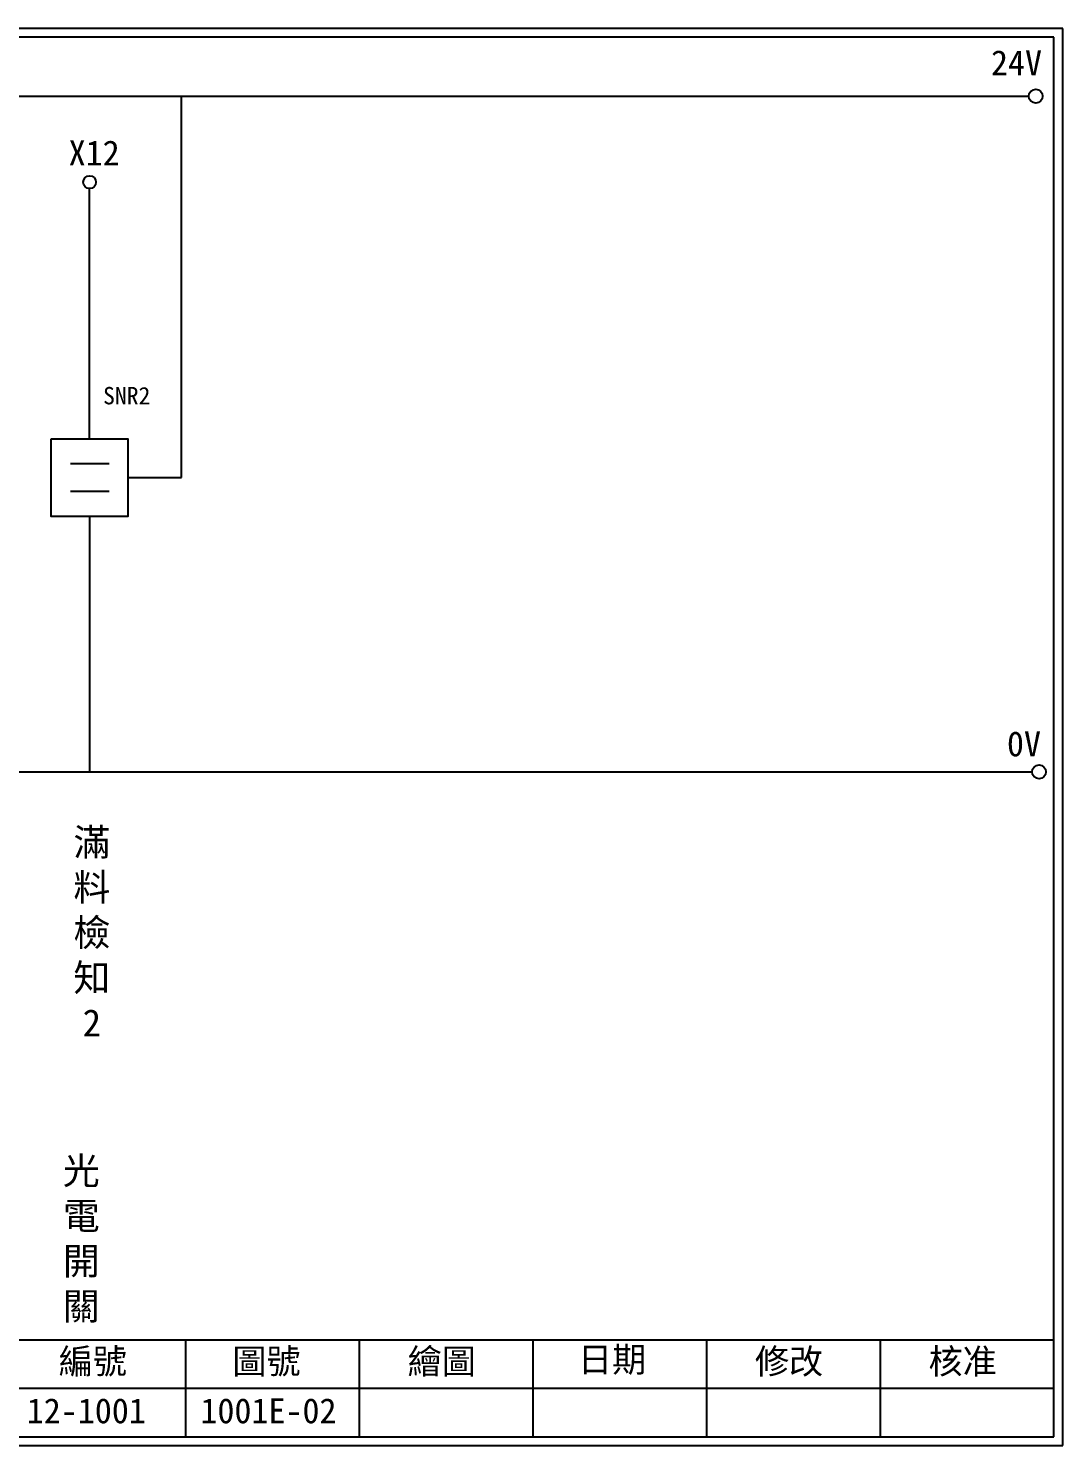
# Model space of a CAD drawing. Extents: x 325 to 612, y 3 to 207.
# Drawn here: x 463.4 to 612.3, y 3 to 207 of the extents above; entities that cross this region are included whole.
import ezdxf

# ---------------------------------------------------------------- set-up
doc = ezdxf.new("R2010")
doc.units = 0
doc.layers.get('0').update_dxf_attribs({"linetype": 'CONTINUOUS'})
doc.layers.add('圖框層', color=7, linetype='CONTINUOUS')
doc.layers.add('標尺寸層', color=3, linetype='CONTINUOUS')
doc.styles.add('CNS', font='romanc.shx', dxfattribs={"bigfont": 'chineset.shx'})
doc.styles.add('STSL', font='KAIU.TTF')

msp = doc.modelspace()

# ---------------------------------------------------------------- linework, layer by layer
for p, q in [((485.44, 142.31), (485.44, 197.22)), ((472.22, 147.89), (472.22, 183.91)), ((477.73, 142.31), (485.44, 142.31)), ((472.22, 136.73), (472.22, 99.96))]:
    msp.add_line(p, q)
msp.add_lwpolyline([(466.71, 147.89), (477.73, 147.89), (477.73, 136.73), (466.71, 136.73)], close=True)
for centre in [(608.44, 197.22), (608.92, 99.96)]:
    msp.add_circle(centre, 1)
at = {"layer": '圖框層', "color": 7}
for p, q in [((612.32, 206.97), (325.32, 206.97)), ((612.32, 3), (612.32, 206.97)), ((611.07, 205.72), (326.57, 205.72)), ((611.07, 4.25), (611.07, 205.72)), ((326.57, 18.25), (611.07, 18.25)), ((486.07, 4.25), (486.07, 18.25)), ((511.07, 4.25), (511.07, 18.25)), ((536.07, 4.25), (536.07, 18.25)), ((561.07, 4.25), (561.07, 18.25)), ((586.07, 4.25), (586.07, 18.25)), ((461.07, 11.25), (611.07, 11.25)), ((326.57, 4.25), (611.07, 4.25)), ((325.32, 3), (612.32, 3))]:
    msp.add_line(p, q, dxfattribs=at)
at = {"layer": '標尺寸層', "color": 7}
for p, q in [((329.84, 197.22), (607.44, 197.22)), ((469.46, 144.34), (475.03, 144.34)), ((469.46, 140.37), (475.03, 140.37)), ((330.05, 99.96), (607.92, 99.96))]:
    msp.add_line(p, q, dxfattribs=at)
msp.add_circle((472.22, 184.83), 0.92, dxfattribs=at)

# ---------------------------------------------------------------- texts
at = {"layer": '圖框層', "color": 4, "style": 'STSL'}
for s, height, p in [('24V', 3.6, (602, 200.22)), ('X12', 3.6, (469.21, 187.24)), ('SNR2', 2.5, (474.17, 152.86)), ('0V', 3.6, (604.3, 102.2)), ('編號', 3.6, (467.78, 13.34)), ('圖號', 3.6, (492.78, 13.34)), ('繪圖', 3.6, (518.01, 13.34)), ('日期', 3.6, (542.54, 13.59)), ('修改', 3.6, (568.01, 13.34)), ('核准', 3.6, (593.01, 13.34)), ('12-1001', 3.6, (463.18, 6.22)), ('1001E-02', 3.6, (488.18, 6.22))]:
    msp.add_text(s, height=height, dxfattribs=at).set_placement(p)
at = {"layer": '標尺寸層', "color": 7, "char_height": 3.9, "width": 4.9608, "attachment_point": 5, "style": 'CNS'}
for s, insert in [('{\\fDFKai-SB|b0|i0|c136|p65;滿料檢知2}', (472.55, 76.85)), ('{\\fDFKai-SB|b0|i0|c136|p65;光電開關}', (471.03, 32.6))]:
    msp.add_mtext(s, dxfattribs=dict(at, insert=insert))

doc.saveas('drawing.dxf')
